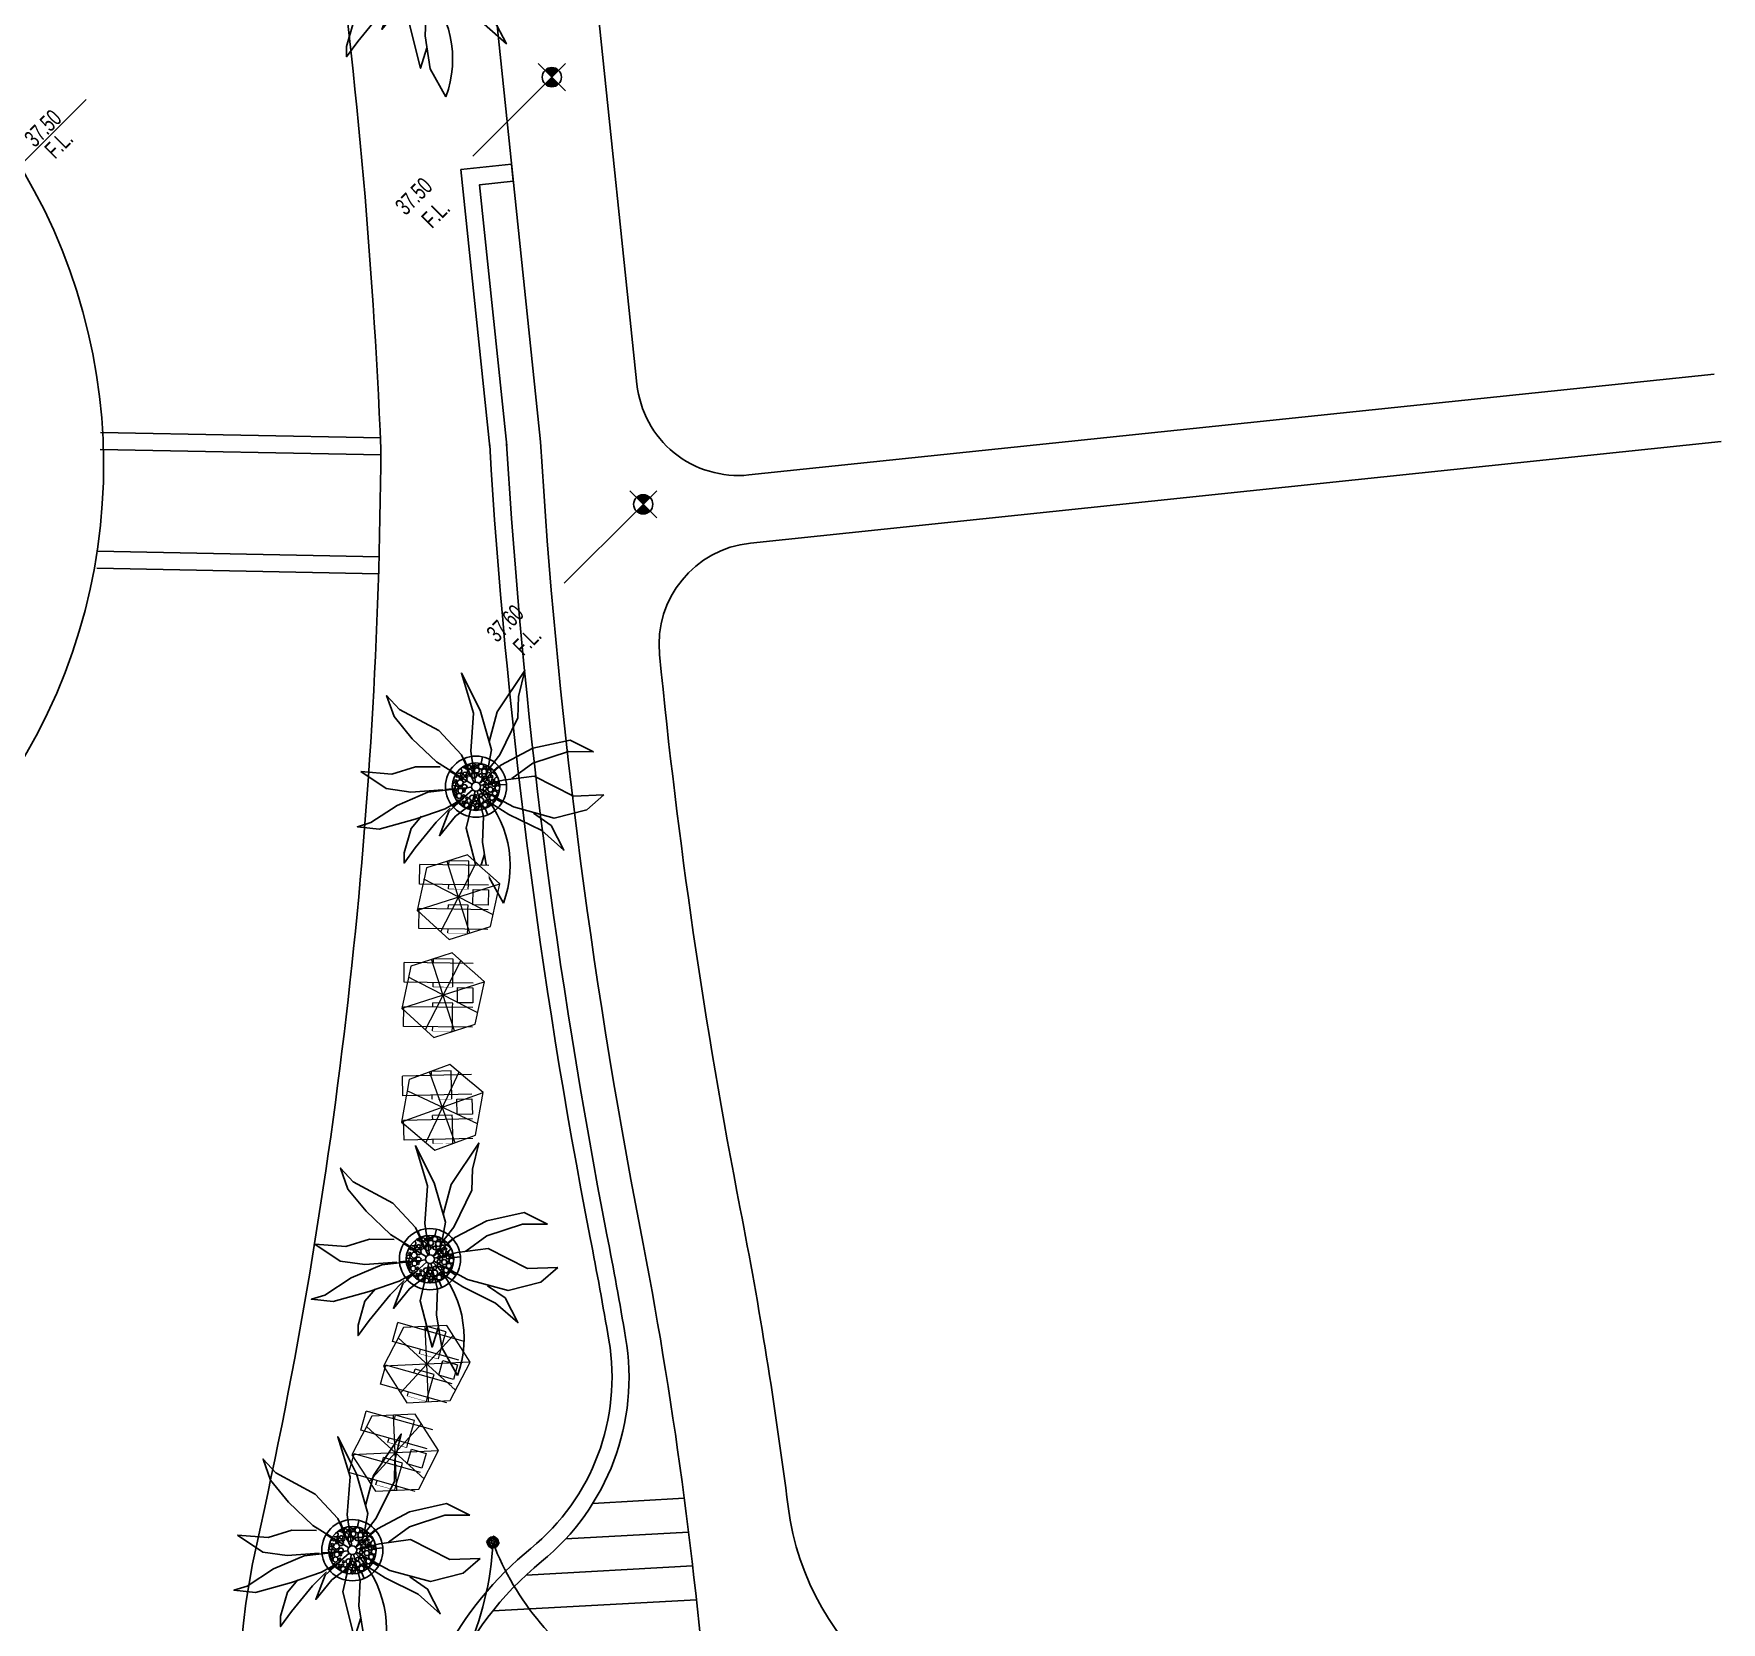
# Model space of a CAD drawing. Extents: x 309418 to 1212698, y 3438380 to 6877191.
# Drawn here: x 606572.14 to 606621.82, y 3438898.88 to 3438945.64 of the extents above; entities that cross this region are included whole.
import ezdxf
from ezdxf.enums import TextEntityAlignment as Align

# ---------------------------------------------------------------- set-up
doc = ezdxf.new("R2010")
doc.units = 0
doc.header["$MEASUREMENT"] = 0
doc.set_wipeout_variables(frame=1)
for name, color, linetype in [('DRAFT LINES', 32, 'Continuous'), ('DRAFT-LINES', 10, 'Continuous'), ('LA-FURN-TENTS', 40, 'Continuous'), ('LA-GNRL-NOTES-Text-03', 240, 'Continuous'), ('LA-HARD-PAVE-HATCH-MARBLE-TYPE (PV - MT-BG-01-AN - RA- ∅ - 01)', 227, 'Continuous'), ('LA-HARD-PAVE-HATCH-WOOD-TYPE( PV - WO-DW-01-∅ - ∅-∅ - 04)', 17, 'Continuous'), ('LA-HARD-PAVE-LINE-01', 30, 'Continuous'), ('LA-PLNT-PALMS', 251, 'Continuous'), ('LA-PLNT-TREE-TRUNK', 52, 'Continuous'), ('LA-RC WALL', 5, 'Continuous'), ('ph2-hardscape-xref$0$L-tent-col', 40, 'Continuous'), ('ph2-hardscape-xref$0$l-tent-footing', 30, 'Continuous')]:
    doc.layers.add(name, color=color, linetype=linetype)
doc.layers.add('HW-LA-SF-LOUNGE CHAIRS', color=215, linetype='Continuous', lineweight=0)
doc.layers.add('L-CON-SF-CABANA', color=215, linetype='Continuous', lineweight=0)
doc.layers.add('LA-GRAD-Spot Levels', color=7, linetype='Continuous', true_color=0xa50029)
doc.styles.add('TXT- (3)', font='gh-general font.shx', dxfattribs={"width": 0.7})

# ---------------------------------------------------------------- blocks, each defined once
blk = doc.blocks.new('Lounge 1')
at = {"lineweight": 13, "extrusion": (0, 0, -1)}
blk.add_line((0.411, 1.439), (0.411, 0.859), dxfattribs=at)
blk.add_wipeout([(0.29, 0.859), (0.29, 0), (-0.29, 0), (-0.29, 0.859), (-0.411, 0.859), (-0.411, 1.439), (-0.29, 1.439), (-0.29, 2.03), (0.29, 2.03), (0.29, 1.439), (0.411, 1.439), (0.411, 0.859)])
at = {"extrusion": (0, 0, -1)}
for p, q in [((-0.29, 2.03), (-0.29, 0)), ((0.29, 2.03), (0.29, 0)), ((0.29, 0), (-0.29, 0))]:
    blk.add_line(p, q, dxfattribs=at)
at = {"lineweight": 13, "extrusion": (0, 0, -1)}
for p, q in [((-0.29, 1.439), (-0.411, 1.439)), ((-0.411, 1.439), (-0.411, 0.859)), ((0.411, 1.439), (0.29, 1.439)), ((-0.29, 0.859), (-0.411, 0.859)), ((0.411, 0.859), (0.29, 0.859))]:
    blk.add_line(p, q, dxfattribs=at)
blk.add_lwpolyline([(0.29, 1.439), (-0.29, 1.439)])
blk = doc.blocks.new('umbrella')
blk.add_lwpolyline([(-0.328, 1.236), (-1.23, 0.331), (-0.897, -0.902), (0.338, -1.231), (1.239, -0.326), (0.907, 0.907)], close=True)
for points in [[(0.329, -1.229), (-0.331, 1.235)], [(1.074, 0.287), (-1.064, -0.282)]]:
    blk.add_lwpolyline(points)
at = {"layer": 'L-CON-SF-CABANA', "extrusion": (0, 0, -1)}
for p, q in [((0.575, 0.995), (-0.571, -0.989)), ((-0.987, 0.575), (0.996, -0.57))]:
    blk.add_line(p, q, dxfattribs=at)
blk = doc.blocks.new('LA-SIDE TABLE-0')
at = {"layer": 'HW-LA-SF-LOUNGE CHAIRS'}
blk.add_lwpolyline([(-0.161, 0.157), (0.161, -0.157), (-0.153, -0.479), (-0.475, -0.166)], close=True, dxfattribs=at)
blk = doc.blocks.new('*U493')
at = {"layer": 'HW-LA-SF-LOUNGE CHAIRS', "rotation": 157.0698563179086}
blk.add_blockref('Lounge 1', (-0.15, 1.318), dxfattribs=at)
blk.add_blockref('Lounge 1', (1.047, 0.812), dxfattribs=at)
at = {"rotation": 201.2801281570468}
blk.add_blockref('LA-SIDE TABLE-0', (-0.343, -0.805), dxfattribs=at)
at = {"layer": 'HW-LA-SF-LOUNGE CHAIRS', "rotation": 160.5788495957278}
blk.add_blockref('umbrella', (0, 0.006), dxfattribs=at)
blk = doc.blocks.new('GH-B-LA-HD-FURN-Tree-Pit-140-C2')
blk.add_wipeout([(-0.285, 0.639), (-0.331, 0.617), (-0.371, 0.593), (-0.464, 0.524), (-0.509, 0.48), (-0.547, 0.437), (-0.566, 0.411), (-0.593, 0.373), (-0.614, 0.337), (-0.643, 0.276), (-0.665, 0.22), (-0.683, 0.154), (-0.692, 0.107), (-0.698, 0.047), (-0.7, 0.008), (-0.7, -0.016), (-0.696, -0.075), (-0.684, -0.149), (-0.657, -0.241), (-0.632, -0.301), (-0.605, -0.352), (-0.578, -0.395), (-0.516, -0.473), (-0.43, -0.552), (-0.377, -0.59), (-0.308, -0.629), (-0.192, -0.673), (-0.137, -0.686), (-0.026, -0.7), (0.028, -0.699), (0.16, -0.681), (0.232, -0.66), (0.287, -0.638), (0.411, -0.567), (0.473, -0.516), (0.517, -0.472), (0.565, -0.413), (0.608, -0.346), (0.66, -0.234), (0.679, -0.17), (0.695, -0.08), (0.699, 0.027), (0.674, 0.189), (0.649, 0.262), (0.618, 0.329), (0.576, 0.398), (0.529, 0.458), (0.47, 0.518), (0.414, 0.565), (0.336, 0.614), (0.277, 0.643), (0.234, 0.66), (0.176, 0.677), (0.135, 0.687), (0.1, 0.693), (0.045, 0.699), (0.004, 0.7), (-0.03, 0.699), (-0.071, 0.696), (-0.096, 0.693), (-0.124, 0.689), (-0.195, 0.672)])
at = {"linetype": 'Continuous', "ltscale": 7}
blk.add_circle((0, 0), 0.7, dxfattribs=at)
for centre, radius in [((0, 0), 0.7), ((-0.345, 0.538, 0), 0.0489), ((-0.203, 0.436, 0), 0.0864), ((-0.239, 0.566, 0), 0.0312), ((-0.106, 0.624, 0), 0.0312), ((-0.067, 0.526, 0), 0.0489), ((0.025, 0.561, 0), 0.0312), ((0.091, 0.494, 0), 0.0489), ((0.247, 0.56, 0), 0.0312), ((0.328, 0.519, 0), 0.0489), ((-0.592, 0.009, 0), 0.0312), ((-0.526, 0.216, 0), 0.0751), ((-0.542, 0.345, 0), 0.0312), ((-0.482, 0.387, 0), 0.0312), ((-0.442, 0.118, 0), 0.0312), ((-0.432, -0.011, 0), 0.0312), ((-0.385, 0.277, 0), 0.0744), ((-0.38, 0.429, 0), 0.0489), ((-0.319, 0.363, 0), 0.0312), ((-0.319, 0.189, 0), 0.0312), ((-0.223, 0.255, 0), 0.0751), ((-0.046, 0.394, 0), 0.0751), ((0.075, 0.397, 0), 0.0312), ((0.163, 0.33, 0), 0.0312), ((0.221, 0.245, 0), 0.0744), ((0.226, 0.418, 0), 0.0751), ((0.336, -0.05, 0), 0.0744), ((0.314, 0.186, 0), 0.0312), ((0.342, 0.102, 0), 0.0489), ((0.39, 0.277, 0), 0.0744), ((0.396, 0.429, 0), 0.0489), ((0.498, 0.095, 0), 0.0751), ((0.498, -0.073, 0), 0.0751), ((0.48, 0.346, 0), 0.0312), ((0.553, 0.255, 0), 0.0751), ((0.602, 0.143, 0), 0.0312), ((-0.664, -0.034, 0), 0.0312), ((-0.602, -0.135, 0), 0.0744), ((-0.523, -0.055, 0), 0.0312), ((-0.508, -0.414, 0), 0.0312), ((-0.505, -0.182, 0), 0.0312), ((-0.43, -0.174, 0), 0.0312), ((-0.406, -0.372, 0), 0.0489), ((-0.386, -0.273, 0), 0.0489), ((-0.327, -0.118, 0), 0.0744), ((-0.345, -0.437, 0), 0.0312), ((-0.285, -0.24, 0), 0.0489), ((-0.249, -0.546, 0), 0.0751), ((-0.229, -0.365, 0), 0.0864), ((-0.214, -0.155, 0), 0.0312), ((-0.144, -0.505, 0), 0.0312), ((-0.11, -0.277, 0), 0.0489), ((0.028, -0.318, 0), 0.0489), ((0.011, -0.474, 0), 0.0312), ((0.049, -0.404, 0), 0.0312), ((0.112, -0.242, 0), 0.0489), ((0.195, -0.556, 0), 0.0744), ((0.2, -0.382, 0), 0.0751), ((0.184, -0.17, 0), 0.0312), ((0.211, -0.253, 0), 0.0489), ((0.255, -0.157, 0), 0.0312), ((0.274, -0.477, 0), 0.0312), ((0.346, -0.263, 0), 0.0489), ((0.37, -0.372, 0), 0.0489), ((0.384, -0.154, 0), 0.0312), ((0.454, -0.455, 0), 0.0312), ((0.456, -0.261, 0), 0.0312), ((0.521, -0.179, 0), 0.0312), ((-0.175, -0.631, 0), 0.0312), ((-0.086, -0.557, 0), 0.0489), ((0.043, -0.574, 0), 0.0751), ((0.01, -0.669, 0), 0.0312)]:
    blk.add_circle(centre, radius)
for centre, radius, start, end in [((-0.532, 0.493, 0), 0.0744, 249.8969, 24.4462), ((-0.141, 0.712, 0), 0.0489, 225.1336, 337.319), ((0.053, 0.676, 0), 0.0744, 161.2962, 9.7321), ((0.228, 0.639, 0), 0.0312, 117.3619, 23.3792), ((0.491, 0.534, 0), 0.0312, 191.312, 263.5273), ((-0.738, 0.073, 0), 0.0751, 300.57, 48.1319), ((-0.667, 0.152, 0), 0.0312, 228.2509, 106.0031), ((-0.703, 0.259, 0), 0.0489, 338.9516, 340.5973), ((-0.617, 0.292, 0), 0.0312, 212.387, 96.9329), ((0.572, 0.436, 0), 0.0864, 143.8673, 290.7577), ((0.676, 0.067, 0), 0.0751, 82.3722, 288.9673), ((-0.683, -0.259, 0), 0.0489, 330.5544, 70.9052), ((-0.558, -0.308, 0), 0.0744, 243.0468, 174.7374), ((-0.568, -0.456, 0), 0.0312, 13.6332, 63.9215), ((-0.411, -0.524, 0), 0.0744, 297.5976, 166.1329), ((0.364, -0.524, 0), 0.0744, 340.2974, 269.335), ((0.527, -0.546, 0), 0.0751, 97.2335, 170.6742), ((0.547, -0.365, 0), 0.0864, 29.6959, 262.8687), ((0.661, -0.083, 0), 0.0489, 40.7628, 304.861), ((0.672, -0.262, 0), 0.0489, 95.6985, 221.7485), ((0.664, -0.168, 0), 0.0312, 47.4763, 284.0739), ((0.73, -0.03, 0), 0.0312, 164.2255, 190.993), ((-0.345, -0.612, 0), 0.0312, 335.7961, 145.3358), ((-0.126, -0.734, 0), 0.0751, 29.1719, 131.3472), ((0.145, -0.71, 0), 0.0751, 33.568, 169.5874)]:
    blk.add_arc(centre, radius, start, end)
blk = doc.blocks.new('P200')
blk.add_lwpolyline([(0, -0.1), (0, 0.1)])
blk = doc.blocks.new('COARSE GRAVEL')
blk.add_wipeout([(0.677, 0.593), (0.693, 0.574), (0.693, 0.574), (0.73, 0.527), (0.758, 0.485), (0.793, 0.425), (0.81, 0.393), (0.831, 0.346), (0.85, 0.297), (0.867, 0.242), (0.883, 0.174), (0.894, 0.105), (0.899, 0.041), (0.9, -0.016), (0.898, -0.066), (0.892, -0.123), (0.88, -0.186), (0.867, -0.24), (0.848, -0.301), (0.82, -0.372), (0.79, -0.431), (0.757, -0.487), (0.72, -0.54), (0.681, -0.589), (0.641, -0.632), (0.605, -0.666), (0.579, -0.689), (0.53, -0.728), (0.477, -0.763), (0.444, -0.783), (0.404, -0.804), (0.374, -0.819), (0.305, -0.847), (0.25, -0.865), (0.153, -0.887), (0.088, -0.896), (0.02, -0.9), (-0.062, -0.898), (-0.179, -0.882), (-0.241, -0.867), (-0.295, -0.85), (-0.358, -0.826), (-0.43, -0.791), (-0.464, -0.771), (-0.526, -0.731), (-0.571, -0.696), (-0.616, -0.656), (-0.68, -0.59), (-0.714, -0.548), (-0.748, -0.5), (-0.791, -0.43), (-0.832, -0.343), (-0.866, -0.245), (-0.889, -0.14), (-0.899, -0.041), (-0.897, 0.077), (-0.881, 0.186), (-0.856, 0.277), (-0.839, 0.326), (-0.811, 0.39), (-0.778, 0.452), (-0.742, 0.509), (-0.702, 0.563), (-0.651, 0.621), (-0.592, 0.678), (-0.491, 0.754), (-0.4, 0.806), (-0.329, 0.838), (-0.192, 0.879), (-0.105, 0.894), (0.013, 0.9), (0.085, 0.896), (0.203, 0.877), (0.251, 0.864), (0.353, 0.828), (0.407, 0.803), (0.424, 0.794), (0.47, 0.768), (0.49, 0.755), (0.524, 0.732), (0.558, 0.706), (0.616, 0.656), (0.651, 0.622)])
at = {"rotation": 45.00000000604048}
blk.add_blockref('GH-B-LA-HD-FURN-Tree-Pit-140-C2', (0, 0), dxfattribs=at)
at = {"layer": 'LA-HARD-PAVE-HATCH-WOOD-TYPE( PV - WO-DW-01-∅ - ∅-∅ - 04)'}
blk.add_circle((0, 0), 0.9, dxfattribs=at)
at = {"layer": 'LA-HARD-PAVE-LINE-01'}
blk.add_circle((0, 0), 0.7, dxfattribs=at)
at = {"layer": 'LA-HARD-PAVE-HATCH-WOOD-TYPE( PV - WO-DW-01-∅ - ∅-∅ - 04)'}
for p, rotation in [((-0.641, 0.479), 233.239448750675), ((-0.24, 0.763), 197.4295865630063), ((0.252, 0.759), 161.6197243753375), ((0.649, 0.468), 125.8098621876688), ((-0.8, 0.013), 269.0493109383438), ((-0.656, -0.457), 304.8591731260126), ((0.633, -0.489), 52.28875968901892), ((0.8, -0.027), 88.09862187668766), ((-0.265, -0.755), 340.6690353136814), ((0.227, -0.767), 16.47889750135008)]:
    blk.add_blockref('P200', p, dxfattribs=dict(at, rotation=rotation))
blk = doc.blocks.new('GH-B-LA-PL-PALM')
for p, q in [((-1.517, 2.964), (-2.174, 3.082)), ((-2.174, 3.082), (-1.583, 2.408)), ((-0.725, 2.373), (-1.517, 2.964)), ((-2.808, 1.298), (-2.97, 2.047)), ((-2.97, 2.047), (-2.513, 1.474)), ((-1.583, 2.408), (-1.319, 1.141)), ((-0.226, 1.232), (-0.725, 2.373)), ((-1.933, 0.598), (-2.808, 1.298)), ((-2.513, 1.474), (-1.587, 0.875)), ((-1.319, 1.141), (-0.653, 0.504)), ((-0.022, 0.123), (-0.226, 1.232)), ((-0.955, 0.175), (-1.933, 0.598)), ((-1.587, 0.875), (-0.851, 0.675)), ((-0.653, 0.504), (-0.099, 0.076)), ((-0.955, 0.175), (-0.123, 0.023)), ((-0.585, -0.034), (-1.172, -0.045)), ((0.206, -1.184), (0.662, -1.757)), ((0.662, -1.757), (1.267, -2.163)), ((1.267, -2.163), (1.777, -2.915))]:
    blk.add_line(p, q)
for points in [[(-0.451, 1.808), (-0.499, 2.44), (-0.17, 3.188), (-0.209, 2.316), (0.031, 1.265), (0.106, 0.609)], [(0.075, 0.1), (0.543, 0.728), (1.155, 1.179), (1.809, 1.901), (2.162, 2.778)], [(0.112, 0.054), (1.131, 0.546), (1.977, 1.672), (1.392, 1.44)], [(-0.085, -0.091), (-0.721, -0.772), (-1.64, -1.411), (-2.332, -2.431), (-1.827, -1.319), (-1.132, -0.325), (-0.476, 0.023), (-0.125, 0.006)], [(0.484, -0.064), (1.072, -0.167), (1.803, 0.069), (1.06, 0.076), (0.462, 0.223)], [(-1.27, -0.522), (-2.104, -0.891), (-3.563, -1.025), (-2.852, -0.688), (-2.355, -0.309), (-1.172, -0.045)], [(-0.056, -0.112), (-0.459, -0.92), (-0.598, -1.887), (-0.356, -3.184), (-0.437, -3.729), (-0.092, -3.173), (0.082, -2.348), (0.165, -1.363), (0.015, -0.124)], [(0.089, -0.087), (1.018, -0.999), (1.885, -1.46), (2.766, -1.745), (3.106, -1.976), (2.762, -1.439), (1.868, -0.796), (1.076, -0.298), (0.553, -0.094), (0.123, -0.021)], [(1.682, -0.703), (2.163, -0.713), (2.841, -0.428), (3.079, -0.234), (2.524, -0.261), (1.55, -0.256), (0.968, -0.194)], [(1.777, -2.915), (1.7, -2.02), (1.329, -1.394), (0.682, -0.702)]]:
    blk.add_lwpolyline(points)
blk.add_arc((3.175, -0.24), 3.184, 108.5551, 173.4273)
at = {"layer": 'LA-PLNT-TREE-TRUNK'}
blk.add_circle((0, 0), 0.131, dxfattribs=at)
blk = doc.blocks.new('*U27')
for points in [[(0, -0.00113, -0.414214), (-0.00113, 0), (0, 0)], [(0, 0.00113, -0.414214), (0.00113, 0), (0, 0)]]:
    blk.add_hatch(color=256).paths.add_polyline_path(points)
for p, q in [((0, 0.00225), (0, -0.00225)), ((-0.01314, 0), (-0.00113, 0)), ((-0.00225, 0), (0.00225, 0))]:
    blk.add_line(p, q)
blk.add_circle((0, 0), 0.00113)
at = {"layer": 'LA-GNRL-NOTES-Text-03', "style": 'TXT- (3)', "width": 0.7}
blk.add_attdef('LEVEL', text='', height=0.002, dxfattribs=at).set_placement((-0.00713, -0.00038), align=Align.BOTTOM_CENTER)
blk.add_attdef('TYPE', text='', height=0.002, dxfattribs=at).set_placement((-0.00713, -0.00042), align=Align.TOP_CENTER)
blk = doc.blocks.new('*U434')
at = {"layer": 'HW-LA-SF-LOUNGE CHAIRS', "rotation": 157.0698563179086}
blk.add_blockref('Lounge 1', (-0.15, 1.318), dxfattribs=at)
blk.add_blockref('Lounge 1', (1.047, 0.812), dxfattribs=at)
at = {"rotation": 201.2801281570468}
blk.add_blockref('LA-SIDE TABLE-0', (-0.343, -0.805), dxfattribs=at)
at = {"layer": 'HW-LA-SF-LOUNGE CHAIRS', "rotation": 160.5788495957278}
blk.add_blockref('umbrella', (0, 0.006), dxfattribs=at)
blk = doc.blocks.new('*U411')
at = {"layer": 'HW-LA-SF-LOUNGE CHAIRS', "rotation": 174.3006303452774}
for p in [(-0.534, 1.215), (0.76, 1.085)]:
    blk.add_blockref('Lounge 1', p, dxfattribs=at)
at = {"rotation": 218.5109021844156}
blk.add_blockref('LA-SIDE TABLE-0', (-0.089, -0.87), dxfattribs=at)
at = {"layer": 'HW-LA-SF-LOUNGE CHAIRS', "rotation": 177.8096236230966}
blk.add_blockref('umbrella', (-0.001, 0.006), dxfattribs=at)
blk = doc.blocks.new('*U412')
at = {"layer": 'HW-LA-SF-LOUNGE CHAIRS', "rotation": 172.162403828833}
blk.add_blockref('Lounge 1', (-0.488, 1.234), dxfattribs=at)
blk.add_blockref('Lounge 1', (0.8, 1.056), dxfattribs=at)
at = {"rotation": 216.3726756679713}
blk.add_blockref('LA-SIDE TABLE-0', (-0.121, -0.866), dxfattribs=at)
at = {"layer": 'HW-LA-SF-LOUNGE CHAIRS', "rotation": 175.6713971066522}
blk.add_blockref('umbrella', (-0.001, 0.006), dxfattribs=at)
blk = doc.blocks.new('*U413')
at = {"layer": 'HW-LA-SF-LOUNGE CHAIRS', "rotation": 172.0217696042545}
blk.add_blockref('Lounge 1', (-0.485, 1.235), dxfattribs=at)
blk.add_blockref('Lounge 1', (0.802, 1.054), dxfattribs=at)
at = {"rotation": 216.2320414433927}
blk.add_blockref('LA-SIDE TABLE-0', (-0.123, -0.866), dxfattribs=at)
at = {"layer": 'HW-LA-SF-LOUNGE CHAIRS', "rotation": 175.5307628820737}
blk.add_blockref('umbrella', (-0.001, 0.006), dxfattribs=at)
blk = doc.blocks.new('efr')
at = {"layer": 'ph2-hardscape-xref$0$L-tent-col'}
blk.add_circle((0, 0), 0.25, dxfattribs=at)
blk.add_circle((0, 0), 0.25, dxfattribs=at)
at = {"layer": 'ph2-hardscape-xref$0$l-tent-footing', "ltscale": 0.5}
for p, q in [((-0.128, 0.072), (-0.101, 0.078)), ((-0.112, 0.061), (-0.117, 0.089)), ((0.068, 0.112), (0.095, 0.117)), ((0.084, 0.101), (0.079, 0.128)), ((-0.089, -0.124), (-0.061, -0.118)), ((-0.072, -0.135), (-0.078, -0.107)), ((0.107, -0.084), (0.135, -0.079)), ((0.124, -0.095), (0.118, -0.068)), ((0.124, -0.095), (0.118, -0.068))]:
    blk.add_line(p, q, dxfattribs=at)
at = {"layer": 'ph2-hardscape-xref$0$l-tent-footing'}
for points in [[(-0.236, 0.157), (0.157, 0.236), (0.236, -0.157), (-0.157, -0.236)], [(-0.236, 0.157), (0.157, 0.236), (0.236, -0.157), (-0.157, -0.236)], [(-0.2, 0.133), (0.133, 0.2), (0.2, -0.133), (-0.133, -0.2)], [(-0.2, 0.133), (0.133, 0.2), (0.2, -0.133), (-0.133, -0.2)]]:
    blk.add_lwpolyline(points, close=True, dxfattribs=at)
at = {"layer": 'ph2-hardscape-xref$0$l-tent-footing', "ltscale": 0.5}
blk.add_lwpolyline([(-0.177, 0.117), (0.117, 0.177), (0.177, -0.117), (-0.117, -0.177)], close=True, dxfattribs=at)
blk.add_lwpolyline([(-0.177, 0.117), (0.117, 0.177), (0.177, -0.117), (-0.117, -0.177)], close=True, dxfattribs=at)
at = {"layer": 'ph2-hardscape-xref$0$l-tent-footing', "ltscale": 0.01}
for points in [[(-0.105, 0.077), (-0.109, 0.083), (-0.116, 0.084), (-0.122, 0.08), (-0.124, 0.073), (-0.12, 0.067), (-0.113, 0.066), (-0.107, 0.07)], [(0.091, 0.116), (0.087, 0.122), (0.08, 0.124), (0.074, 0.12), (0.072, 0.113), (0.076, 0.107), (0.083, 0.105), (0.089, 0.109)], [(-0.066, -0.119), (-0.07, -0.113), (-0.077, -0.112), (-0.083, -0.116), (-0.084, -0.123), (-0.08, -0.129), (-0.073, -0.13), (-0.067, -0.126)], [(0.13, -0.08), (0.126, -0.074), (0.119, -0.072), (0.113, -0.076), (0.112, -0.083), (0.116, -0.089), (0.123, -0.091), (0.129, -0.087)]]:
    blk.add_lwpolyline(points, close=True, dxfattribs=at)
at = {"layer": 'ph2-hardscape-xref$0$l-tent-footing', "ltscale": 0.5}
for points in [[(-0.01, 0.074), (-0.022, 0.133), (-0.032, 0.131), (-0.02, 0.072)], [(0.072, 0.02), (0.131, 0.032), (0.133, 0.022), (0.074, 0.01)], [(-0.072, -0.02), (-0.131, -0.032), (-0.133, -0.022), (-0.074, -0.01)], [(0.01, -0.074), (0.022, -0.133), (0.032, -0.131), (0.02, -0.072)]]:
    blk.add_lwpolyline(points, dxfattribs=at)
at = {"layer": 'ph2-hardscape-xref$0$l-tent-footing', "ltscale": 0.01}
for centre in [(-0.115, 0.075), (0.082, 0.114), (-0.075, -0.121), (0.121, -0.082), (0.121, -0.082), (0.121, -0.082)]:
    blk.add_circle(centre, 0.0114, dxfattribs=at)
at = {"layer": 'ph2-hardscape-xref$0$l-tent-footing', "ltscale": 0.5}
for radius in [0.075, 0.069]:
    blk.add_circle((0, 0), radius, dxfattribs=at)
blk = doc.blocks.new('Tent 09')
at = {"layer": 'LA-FURN-TENTS'}
for centre, radius, start, end in [((-2.907, 9.663, 0), 3.729, 301.6601, 8.6276), ((7.012, 12.115), 6.513, 196.8962, 251.984), ((-2.397, 2.717, 0), 4.04, 7.4448, 68.998), ((0.746, 7.814), 4.654, 280.6828, 336.0054), ((5.388, 1.943, 0), 3.997, 95.611, 161.0598), ((11.934, 5.318), 6.962, 175.0324, 229.834), ((-1.041, 1.053), 3.436, 340.5542, 39.552), ((4.901, -4.741), 5.378, 61.7911, 120.1583), ((-0.275, -1.389, 0), 2.794, 317.0296, 27.6899), ((4.697, 7.276), 7.779, 251.2713, 290.6737), ((14.864, -4.879, 0), 8.88, 146.6862, 190.7234), ((-0.684, -11.172), 8.252, 34.2225, 72.7049)]:
    blk.add_arc(centre, radius, start, end, dxfattribs=at)
for p, xscale, yscale, zscale, rotation in [((0.78, 10.222), 0.6603635932554756, 0.6603635932554756, 0.6603635932554756, 237.7051888997541), ((-0.949, 6.488), 0.660363593255476, 0.660363593255476, 0.660363593255476, 284.1173910869064), ((4.998, 5.921), 0.6603635932554757, 0.6603635932554757, 0.6603635932554757, 207.2189348971816), ((1.608, 3.241, 0), 0.6603635932554762, 0.6603635932554762, 0.6603635932554762, 199.5117212853375), ((2.199, -0.091, 0), 0.6603635932554758, 0.6603635932554758, 0.6603635932554758, 263.550466838905), ((7.443, -0.002, 0), 0.6603635932554756, 0.6603635932554756, 0.6603635932554756, 87.33226381098946), ((1.769, -3.294, 0), 0.6603635932554761, 0.6603635932554761, 0.6603635932554761, 59.57887302886088), ((6.139, -6.531, 0), 0.6603635932554759, 0.6603635932554759, 0.6603635932554759, 218.5795682395299)]:
    blk.add_blockref('efr', p, dxfattribs=dict(at, xscale=xscale, yscale=yscale, zscale=zscale, rotation=rotation))
blk = doc.blocks.new('*U403')
for points in [[(0, 0.00113, 0.414214), (-0.00113, 0), (0, 0)], [(0, -0.00113, 0.414214), (0.00113, 0), (0, 0)]]:
    blk.add_hatch(color=256).paths.add_polyline_path(points)
for p, q in [((0, 0.00225), (0, -0.00225)), ((0.00225, 0), (-0.00225, 0)), ((0.00113, 0), (0.01314, 0))]:
    blk.add_line(p, q)
blk.add_circle((0, 0), 0.00113)
at = {"layer": 'LA-GNRL-NOTES-Text-03', "style": 'TXT- (3)', "width": 0.7}
blk.add_attdef('LEVEL', text='', height=0.002, dxfattribs=at).set_placement((0.00713, -0.00038), align=Align.BOTTOM_CENTER)
blk.add_attdef('TYPE', text='', height=0.002, dxfattribs=at).set_placement((0.00713, -0.00042), align=Align.TOP_CENTER)

msp = doc.modelspace()

# ---------------------------------------------------------------- linework, layer by layer
at = {"layer": 'DRAFT LINES'}
for p, q in [((606582.54369, 3438976.81554), (606587.05843, 3438933.62536)), ((606585.6999, 3438975.47747), (606589.89749, 3438935.32137)), ((606593.19307, 3438932.64952), (606621.60847, 3438935.61983)), ((606593.2344, 3438930.64294), (606621.8164, 3438933.63067))]:
    msp.add_line(p, q, dxfattribs=at)
for centre, radius, start, end in [((606592.88123, 3438935.63326), 3, 185.967558, 275.968718), ((606763.57342, 3438944.24481), 176.83415, 183.4428651, 191.0088258), ((606593.5463, 3438927.6592), 3, 95.967558, 185.571398), ((606763.57342, 3438944.24481), 173.83415, 185.571398, 191.0088259), ((606460.62811, 3438885.30978), 134.79054, 7.2332939, 11.0088257), ((606460.62811, 3438885.30978), 131.79054, 357.8562469, 11.0088257), ((606602.28229, 3438903.2885), 8, 187.233294, 275.967558)]:
    msp.add_arc(centre, radius, start, end, dxfattribs=at)
at = {"layer": 'DRAFT-LINES'}
for points in [[(606574.10012, 3438933.90118), (606582.36844, 3438933.74215)], [(606574.0905, 3438933.40128), (606582.36583, 3438933.2421)], [(606574.00969, 3438930.40228), (606582.31559, 3438930.24251)], [(606574.00008, 3438929.90237), (606582.30145, 3438929.74269)], [(606588.59876, 3438902.37709), (606591.2894, 3438902.52537)], [(606587.79946, 3438901.33153), (606591.41658, 3438901.53086)], [(606586.63066, 3438900.2656), (606591.53614, 3438900.53593)], [(606585.65091, 3438899.21009), (606591.64808, 3438899.54058)]]:
    msp.add_lwpolyline(points, dxfattribs=at)
at = {"layer": 'LA-RC WALL'}
msp.add_lwpolyline([(606585.56656, 3438933.46941), (606584.71256, 3438941.63919), (606586.20443, 3438941.79514), (606586.25641, 3438941.29785), (606585.26183, 3438941.19389), (606586.06385, 3438933.52139)], dxfattribs=at)
for centre, radius, start, end in [((606763.57342, 3438944.24481), 178.33415, 183.4428651, 191.0088258), ((606763.57342, 3438944.24481), 177.83415, 183.4428651, 191.0088258), ((606460.62811, 3438885.30978), 130.29054, 9.6622616, 11.0088257), ((606460.62811, 3438885.30978), 130.79054, 9.6622616, 11.0088257), ((606582.66259, 3438906.0868), 7, 309.197014, 9.662262), ((606582.66259, 3438906.0868), 6.5, 309.197014, 9.662262), ((606593.13286, 3438893.24762), 10.06716, 129.197014, 175.731705), ((606593.13286, 3438893.24762), 9.56716, 129.197014, 237.761017)]:
    msp.add_arc(centre, radius, start, end, dxfattribs=at)

# ---------------------------------------------------------------- block references
at = {"layer": 'HW-LA-SF-LOUNGE CHAIRS', "rotation": 97.11939460951163}
msp.add_blockref('*U493', (606582.78608, 3438903.87299), dxfattribs=at)
at = {"layer": 'LA-GRAD-Spot Levels'}
ref = msp.add_blockref('*U27', (606587.39039, 3438944.35895), dxfattribs=dict(at, xscale=250.0000000000001, yscale=250.0000000000001, zscale=250.0000000000001, rotation=45))
ref.add_attrib('LEVEL', '37.50', dxfattribs={"layer": 'LA-GNRL-NOTES-Text-03', "height": 0.5, "rotation": 45, "style": 'TXT- (3)', "width": 0.7}).set_placement((606583.60665, 3438940.5752), align=Align.BOTTOM_CENTER)
ref.add_attrib('TYPE', 'F.L.', dxfattribs={"layer": 'LA-GNRL-NOTES-Text-03', "height": 0.5, "rotation": 45, "style": 'TXT- (3)', "width": 0.7}).set_placement((606583.79532, 3438940.52055), align=Align.TOP_CENTER)
at = {"layer": 'LA-GRAD-Spot Levels', "xscale": 250.0000000000001, "yscale": 250.0000000000001, "zscale": 250.0000000000001, "rotation": 45}
msp.add_blockref('*U403', (606571.36238, 3438941.38262), dxfattribs=at).add_auto_attribs({'LEVEL': '37.50', 'TYPE': 'F.L.'})
at = {"layer": 'LA-GRAD-Spot Levels'}
ref = msp.add_blockref('*U27', (606590.08079, 3438931.78537), dxfattribs=dict(at, xscale=250.0000000000001, yscale=250.0000000000001, zscale=250.0000000000001, rotation=45))
ref.add_attrib('LEVEL', '37.60', dxfattribs={"layer": 'LA-GNRL-NOTES-Text-03', "height": 0.5, "rotation": 45, "style": 'TXT- (3)', "width": 0.7}).set_placement((606586.29705, 3438928.00163), align=Align.BOTTOM_CENTER)
ref.add_attrib('TYPE', 'F.L.', dxfattribs={"layer": 'LA-GNRL-NOTES-Text-03', "height": 0.5, "rotation": 45, "style": 'TXT- (3)', "width": 0.7}).set_placement((606586.48573, 3438927.94698), align=Align.TOP_CENTER)
at = {"layer": 'LA-PLNT-PALMS', "rotation": 231.1357011280185}
msp.add_blockref('GH-B-LA-PL-PALM', (606583.4647, 3438947.21013), dxfattribs=at)

# ---------------------------------------------------------------- next in the draw order: block references
at = {"layer": 'LA-HARD-PAVE-HATCH-MARBLE-TYPE (PV - MT-BG-01-AN - RA- ∅ - 01)', "rotation": 6.135701135505339}
for p in [(606585.15715, 3438923.47463), (606581.51856, 3438900.99807)]:
    msp.add_blockref('COARSE GRAVEL', p, dxfattribs=at)

# ---------------------------------------------------------------- next in the draw order: block references
at = {"layer": 'LA-PLNT-PALMS', "rotation": 231.1357011280185}
for p in [(606585.15715, 3438923.47463), (606581.51856, 3438900.99807)]:
    msp.add_blockref('GH-B-LA-PL-PALM', p, dxfattribs=at)
at = {"layer": 'LA-RC WALL', "rotation": 166.6545443817791}
msp.add_blockref('Tent 09', (606590.12044, 3438893.45651), dxfattribs=at)

# ---------------------------------------------------------------- next in the draw order: block references
at = {"layer": 'HW-LA-SF-LOUNGE CHAIRS', "rotation": 97.11939460951163}
for name, p in [('*U412', (606584.19133, 3438917.34435)), ('*U434', (606583.71526, 3438906.48159))]:
    msp.add_blockref(name, p, dxfattribs=at)

# ---------------------------------------------------------------- next in the draw order: block references
msp.add_blockref('*U413', (606584.64478, 3438920.22759), dxfattribs=at)
at = {"layer": 'LA-HARD-PAVE-HATCH-MARBLE-TYPE (PV - MT-BG-01-AN - RA- ∅ - 01)', "rotation": 6.135701135505339}
msp.add_blockref('COARSE GRAVEL', (606583.80244, 3438909.56506), dxfattribs=at)

# ---------------------------------------------------------------- next in the draw order: block references
at = {"layer": 'LA-PLNT-PALMS', "rotation": 231.1357011280185}
msp.add_blockref('GH-B-LA-PL-PALM', (606583.80244, 3438909.56506), dxfattribs=at)

# ---------------------------------------------------------------- next in the draw order: block references
at = {"layer": 'HW-LA-SF-LOUNGE CHAIRS', "rotation": 97.11939460951163}
msp.add_blockref('*U411', (606584.17132, 3438914.04082), dxfattribs=at)

# ---------------------------------------------------------------- next in the draw order: linework, layer by layer
at = {"layer": 'DRAFT LINES', "color": 4}
msp.add_lwpolyline([(606582.37225, 3438883.4517, -0.21521296), (606578.70233, 3438901.17614, 0.05351827), (606582.3563, 3438933.41591, 0.04897443), (606577.65623, 3438967.01145, 0.86272324), (606563.86321, 3438965.77029, 0.17849254), (606570.73766, 3438943.21835, -0.31181359), (606571.59975, 3438923.91313, 0.22638542), (606567.65881, 3438889.68346, -0.20103718), (606565.1197, 3438851.3538, 1.83302978), (606590.86378, 3438854.17188, -0.19508299), (606586.48305, 3438868.55396, 0.18139793)], format="xyb", close=True, dxfattribs=at)

doc.saveas('drawing.dxf')
